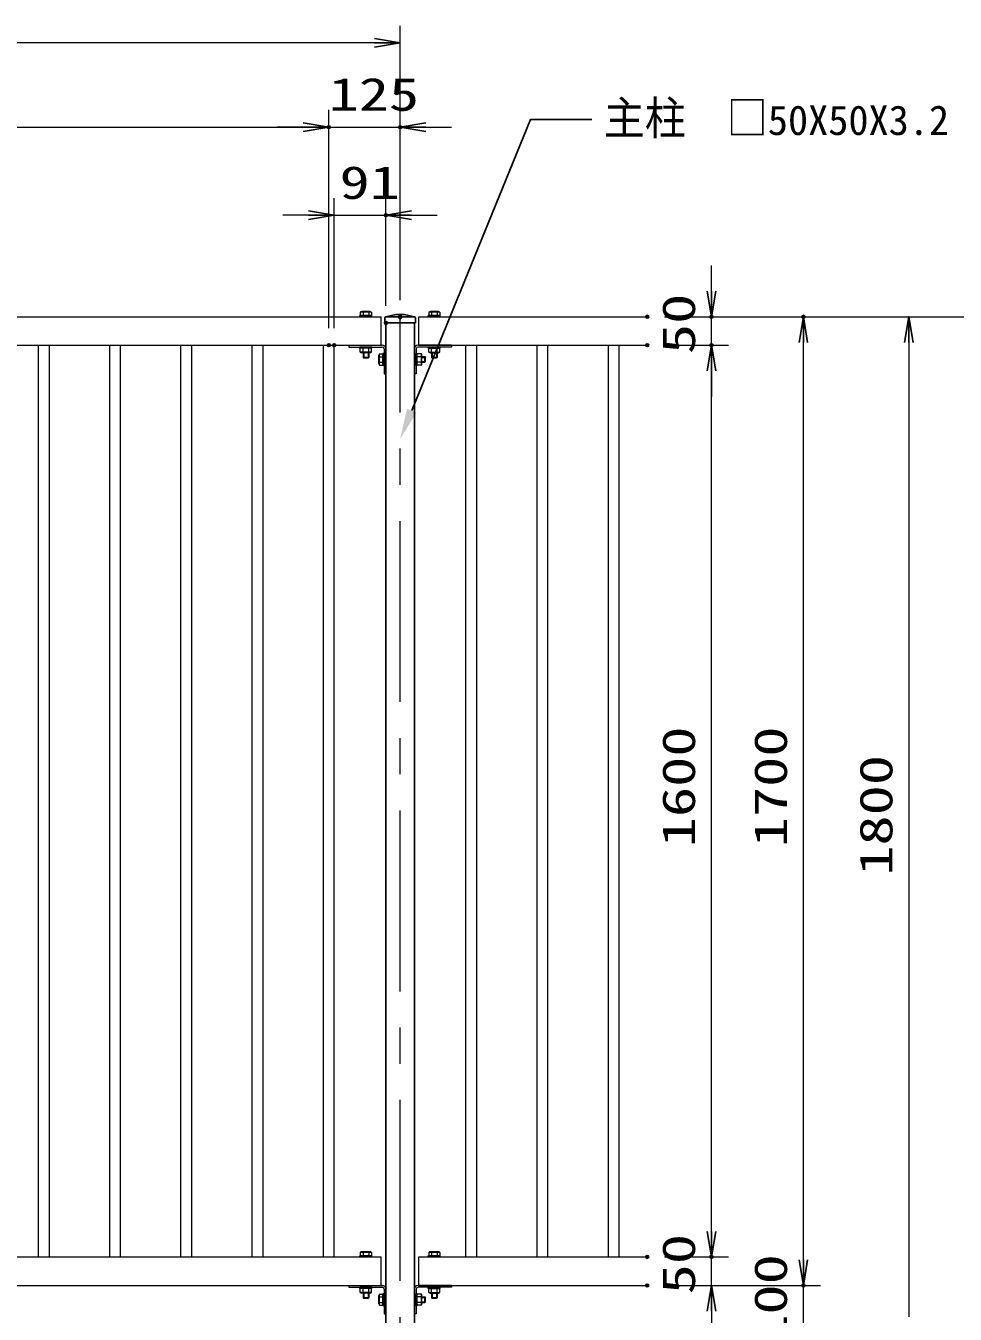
# Model space of a CAD drawing. Units: millimetres, scale not verified. Extents: x -4200 to 4200, y -2970 to 2970.
# Drawn here: x -1740 to -109, y -990 to 1271 of the extents above; entities that cross this region are included whole.
import ezdxf
from ezdxf.enums import TextEntityAlignment as Align

# ---------------------------------------------------------------- set-up
doc = ezdxf.new("R2010")
doc.units = ezdxf.units.MM
doc.header["$LTSCALE"] = 10
doc.header["$PDMODE"] = 32
doc.header["$PDSIZE"] = 5
doc.linetypes.add('USER2', pattern=[1.125, 0.75, -0.125, 0.125, -0.125])
doc.linetypes.add('USER3', pattern=[50.8, 31.75, -6.35, 6.35, -6.35])
for name, color, linetype, lineweight in [('0-1_D-STR-TXT', 7, 'Continuous', 25), ('0-2_D-STR2', 7, 'Continuous', 13), ('0-3_D-STR3', 3, 'Continuous', 13), ('0-4_D-STR1', 1, 'Continuous', 25), ('0-5_D-BMK', 2, 'USER2', 13), ('0-6_D-STR-DIM', 7, 'Continuous', 13), ('0-7_0', 7, 'Continuous', 25)]:
    doc.layers.add(name, color=color, linetype=linetype, lineweight=lineweight)
doc.layers.add('0-8_Defpoints', color=8, linetype='Continuous')
doc.styles.add('ＭＳ ゴシック', font='')
doc.styles.add('ＭＳ Ｐゴシック', font='')
doc.styles.get('ＭＳ ゴシック').set_extended_font_data('MS Gothic')
doc.styles.get('ＭＳ Ｐゴシック').set_extended_font_data('MS PGothic')

# ---------------------------------------------------------------- blocks, each defined once
blk = doc.blocks.new('DARROWS')
at = {"layer": '0-7_0'}
blk.add_line((0, 0), (-9.991, 0), dxfattribs=at)
blk.add_lwpolyline([(-10, -1.667), (0, 0), (-10, 1.667)], dxfattribs=at)
blk = doc.blocks.new('MLeader9')
at = {"layer": '0-1_D-STR-TXT'}
blk.add_lwpolyline([(-1062.83, 596.17), (-854.51, 1106.9), (-746.51, 1106.9)], dxfattribs=at)
blk.add_solid([(-1054.5, 592.77), (-1071.16, 599.56), (-1083.22, 546.16)], dxfattribs=at)
at = {"layer": '0-1_D-STR-TXT', "style": 'ＭＳ Ｐゴシック', "width": 0.9}
blk.add_text('主柱\u3000□', height=58.56, dxfattribs=at).set_placement((-725.67, 1062.99), align=Align.BOTTOM_LEFT)
at = {"layer": '0-1_D-STR-TXT', "style": 'ＭＳ ゴシック'}
blk.add_text('50X50X3.2', height=51.95, dxfattribs=at).set_placement((-437.95, 1064.26), align=Align.BOTTOM_LEFT)

msp = doc.modelspace()

# ---------------------------------------------------------------- linework, layer by layer
at = {"layer": '0-2_D-STR2'}
for p, q in [((-3050.22, 760.9), (-1116.22, 760.9)), ((-1116.22, 710.9), (-1116.22, 760.9)), ((-1050.22, 760.9), (-649.48, 760.9)), ((-1050.22, 710.9), (-1050.22, 760.9)), ((-3050.22, 710.9), (-1116.22, 710.9)), ((-1717.72, -889.1), (-1717.72, 710.9)), ((-1698.72, -889.1), (-1698.72, 710.9)), ((-1592.72, -889.1), (-1592.72, 710.9)), ((-1573.72, -889.1), (-1573.72, 710.9)), ((-1467.72, -889.1), (-1467.72, 710.9)), ((-1448.72, -889.1), (-1448.72, 710.9)), ((-1342.72, -889.1), (-1342.72, 710.9)), ((-1323.72, -889.1), (-1323.72, 710.9)), ((-1217.72, -889.1), (-1217.72, 710.9)), ((-1198.72, -889.1), (-1198.72, 710.9)), ((-1051.22, 710.9), (-649.48, 710.9)), ((-967.72, -889.1), (-967.72, 710.9)), ((-948.72, -889.1), (-948.72, 710.9)), ((-842.72, -889.1), (-842.72, 710.9)), ((-823.72, -889.1), (-823.72, 710.9)), ((-717.72, -889.1), (-717.72, 710.9)), ((-698.72, -889.1), (-698.72, 710.9)), ((-3050.22, -889.1), (-1116.22, -889.1)), ((-1116.22, -939.1), (-1116.22, -889.1)), ((-1050.22, -889.1), (-649.48, -889.1)), ((-1050.22, -939.1), (-1050.22, -889.1)), ((-3050.22, -939.1), (-1116.22, -939.1)), ((-1051.22, -939.1), (-649.48, -939.1))]:
    msp.add_line(p, q, dxfattribs=at)
at = {"layer": '0-3_D-STR3'}
for p, q in [((-1153.02, 769), (-1153.02, 762.9)), ((-1133.42, 769), (-1153.02, 769)), ((-1135.88, 769.9), (-1150.57, 769.9)), ((-1148.12, 769), (-1148.12, 762.9)), ((-1135.88, 769.9), (-1138.33, 769.9)), ((-1138.33, 769), (-1138.33, 762.9)), ((-1133.42, 769), (-1133.42, 762.9)), ((-1033.02, 769), (-1033.02, 762.9)), ((-1013.42, 769), (-1033.02, 769)), ((-1015.88, 769.9), (-1030.57, 769.9)), ((-1028.12, 769), (-1028.12, 762.9)), ((-1015.88, 769.9), (-1018.33, 769.9)), ((-1018.33, 769), (-1018.33, 762.9)), ((-1013.42, 769), (-1013.42, 762.9)), ((-1153.72, 760.9), (-1153.72, 762.9)), ((-1132.72, 762.9), (-1153.72, 762.9)), ((-1132.72, 760.9), (-1153.72, 760.9)), ((-1133.42, 762.9), (-1153.02, 762.9)), ((-1132.72, 760.9), (-1132.72, 762.9)), ((-1033.72, 760.9), (-1033.72, 762.9)), ((-1012.72, 762.9), (-1033.72, 762.9)), ((-1012.72, 760.9), (-1033.72, 760.9)), ((-1013.42, 762.9), (-1033.02, 762.9)), ((-1012.72, 760.9), (-1012.72, 762.9)), ((-1173.22, 710.9), (-1114.62, 710.9)), ((-1173.22, 710.9), (-1173.22, 707.7)), ((-1173.22, 707.7), (-1114.62, 707.7)), ((-1153.72, 705.7), (-1153.72, 707.7)), ((-1132.72, 707.7), (-1153.72, 707.7)), ((-1132.72, 705.7), (-1153.72, 705.7)), ((-1133.42, 705.7), (-1153.02, 705.7)), ((-1153.02, 698.59), (-1153.02, 705.7)), ((-1148.12, 698.59), (-1148.12, 705.7)), ((-1138.33, 698.59), (-1138.33, 705.7)), ((-1133.42, 698.59), (-1133.42, 705.7)), ((-1132.72, 705.7), (-1132.72, 707.7)), ((-1111.42, 704.5), (-1111.42, 660.9)), ((-1108.22, 704.5), (-1108.22, 660.9)), ((-1058.22, 704.5), (-1058.22, 660.9)), ((-1055.02, 704.5), (-1055.02, 660.9)), ((-993.22, 710.9), (-1051.82, 710.9)), ((-993.22, 707.7), (-1051.82, 707.7)), ((-1033.72, 705.7), (-1033.72, 707.7)), ((-1033.72, 707.7), (-1012.72, 707.7)), ((-1033.72, 705.7), (-1012.72, 705.7)), ((-1033.02, 705.7), (-1013.42, 705.7)), ((-1033.02, 698.59), (-1033.02, 705.7)), ((-1028.12, 698.59), (-1028.12, 705.7)), ((-1018.33, 698.59), (-1018.33, 705.7)), ((-1013.42, 698.59), (-1013.42, 705.7)), ((-1012.72, 705.7), (-1012.72, 707.7)), ((-993.22, 710.9), (-993.22, 707.7)), ((-1133.42, 698.59), (-1153.02, 698.59)), ((-1135.88, 697.7), (-1150.57, 697.7)), ((-1148.22, 697.7), (-1148.22, 689.4)), ((-1138.22, 689.4), (-1148.22, 689.4)), ((-1148.22, 689.4), (-1146.72, 687.9)), ((-1146.92, 697.7), (-1146.92, 688.1)), ((-1139.72, 687.9), (-1146.72, 687.9)), ((-1138.22, 689.4), (-1139.72, 687.9)), ((-1139.52, 697.7), (-1139.52, 688.1)), ((-1135.88, 697.7), (-1138.33, 697.7)), ((-1138.22, 697.7), (-1138.22, 689.4)), ((-1120.42, 678.55), (-1120.42, 693.24)), ((-1120.42, 678.55), (-1120.42, 681)), ((-1119.53, 695.7), (-1113.42, 695.7)), ((-1119.53, 676.1), (-1119.53, 695.7)), ((-1119.53, 690.79), (-1113.42, 690.79)), ((-1119.53, 681), (-1113.42, 681)), ((-1111.42, 696.4), (-1113.42, 696.4)), ((-1113.42, 675.4), (-1113.42, 696.4)), ((-1113.42, 676.1), (-1113.42, 695.7)), ((-1111.42, 675.4), (-1111.42, 696.4)), ((-1053.02, 696.4), (-1055.02, 696.4)), ((-1055.02, 675.4), (-1055.02, 696.4)), ((-1053.02, 675.4), (-1053.02, 696.4)), ((-1053.02, 676.1), (-1053.02, 695.7)), ((-1045.92, 695.7), (-1053.02, 695.7)), ((-1045.92, 690.79), (-1053.02, 690.79)), ((-1045.92, 681), (-1053.02, 681)), ((-1045.92, 676.1), (-1045.92, 695.7)), ((-1045.02, 678.55), (-1045.02, 693.24)), ((-1045.02, 690.9), (-1039.92, 690.9)), ((-1045.02, 689.6), (-1038.62, 689.6)), ((-1045.02, 682.2), (-1038.62, 682.2)), ((-1045.02, 678.55), (-1045.02, 681)), ((-1045.02, 680.9), (-1039.92, 680.9)), ((-1039.92, 680.9), (-1039.92, 690.9)), ((-1039.92, 690.9), (-1038.42, 689.4)), ((-1039.92, 680.9), (-1038.42, 682.4)), ((-1038.42, 682.4), (-1038.42, 689.4)), ((-1033.02, 698.59), (-1013.42, 698.59)), ((-1030.57, 697.7), (-1015.88, 697.7)), ((-1030.57, 697.7), (-1028.12, 697.7)), ((-1028.22, 697.7), (-1028.22, 689.4)), ((-1018.22, 689.4), (-1028.22, 689.4)), ((-1028.22, 689.4), (-1026.72, 687.9)), ((-1026.92, 697.7), (-1026.92, 688.1)), ((-1019.72, 687.9), (-1026.72, 687.9)), ((-1018.22, 689.4), (-1019.72, 687.9)), ((-1019.52, 697.7), (-1019.52, 688.1)), ((-1018.22, 697.7), (-1018.22, 689.4)), ((-1119.53, 676.1), (-1113.42, 676.1)), ((-1111.42, 675.4), (-1113.42, 675.4)), ((-1111.42, 660.9), (-1108.22, 660.9)), ((-1055.02, 660.9), (-1058.22, 660.9)), ((-1053.02, 675.4), (-1055.02, 675.4)), ((-1045.92, 676.1), (-1053.02, 676.1)), ((-1153.02, -881), (-1153.02, -887.1)), ((-1133.42, -881), (-1153.02, -881)), ((-1135.88, -880.1), (-1150.57, -880.1)), ((-1148.12, -881), (-1148.12, -887.1)), ((-1135.88, -880.1), (-1138.33, -880.1)), ((-1138.33, -881), (-1138.33, -887.1)), ((-1133.42, -881), (-1133.42, -887.1)), ((-1033.02, -881), (-1033.02, -887.1)), ((-1013.42, -881), (-1033.02, -881)), ((-1015.88, -880.1), (-1030.57, -880.1)), ((-1028.12, -881), (-1028.12, -887.1)), ((-1015.88, -880.1), (-1018.33, -880.1)), ((-1018.33, -881), (-1018.33, -887.1)), ((-1013.42, -881), (-1013.42, -887.1)), ((-1153.72, -889.1), (-1153.72, -887.1)), ((-1132.72, -887.1), (-1153.72, -887.1)), ((-1132.72, -889.1), (-1153.72, -889.1)), ((-1133.42, -887.1), (-1153.02, -887.1)), ((-1132.72, -889.1), (-1132.72, -887.1)), ((-1033.72, -889.1), (-1033.72, -887.1)), ((-1033.72, -887.1), (-1012.72, -887.1)), ((-1033.72, -889.1), (-1012.72, -889.1)), ((-1013.42, -887.1), (-1033.02, -887.1)), ((-1012.72, -889.1), (-1012.72, -887.1)), ((-1173.22, -939.1), (-1114.62, -939.1)), ((-1173.22, -939.1), (-1173.22, -942.3)), ((-1173.22, -942.3), (-1114.62, -942.3)), ((-1153.72, -944.3), (-1153.72, -942.3)), ((-1132.72, -942.3), (-1153.72, -942.3)), ((-1132.72, -944.3), (-1153.72, -944.3)), ((-1133.42, -944.3), (-1153.02, -944.3)), ((-1153.02, -951.41), (-1153.02, -944.3)), ((-1148.12, -951.41), (-1148.12, -944.3)), ((-1138.33, -951.41), (-1138.33, -944.3)), ((-1133.42, -951.41), (-1133.42, -944.3)), ((-1132.72, -944.3), (-1132.72, -942.3)), ((-1111.42, -945.5), (-1111.42, -989.1)), ((-1108.22, -945.5), (-1108.22, -989.1)), ((-1058.22, -945.5), (-1058.22, -989.1)), ((-1055.02, -945.5), (-1055.02, -989.1)), ((-993.22, -939.1), (-1051.82, -939.1)), ((-993.22, -942.3), (-1051.82, -942.3)), ((-1033.72, -944.3), (-1033.72, -942.3)), ((-1033.72, -942.3), (-1012.72, -942.3)), ((-1033.72, -944.3), (-1012.72, -944.3)), ((-1033.02, -944.3), (-1013.42, -944.3)), ((-1033.02, -951.41), (-1033.02, -944.3)), ((-1028.12, -951.41), (-1028.12, -944.3)), ((-1018.33, -951.41), (-1018.33, -944.3)), ((-1013.42, -951.41), (-1013.42, -944.3)), ((-1012.72, -944.3), (-1012.72, -942.3)), ((-993.22, -939.1), (-993.22, -942.3)), ((-1133.42, -951.41), (-1153.02, -951.41)), ((-1135.88, -952.3), (-1150.57, -952.3)), ((-1148.22, -952.3), (-1148.22, -960.6)), ((-1138.22, -960.6), (-1148.22, -960.6)), ((-1148.22, -960.6), (-1146.72, -962.1)), ((-1146.92, -952.3), (-1146.92, -961.9)), ((-1139.72, -962.1), (-1146.72, -962.1)), ((-1138.22, -960.6), (-1139.72, -962.1)), ((-1139.52, -952.3), (-1139.52, -961.9)), ((-1135.88, -952.3), (-1138.33, -952.3)), ((-1138.22, -952.3), (-1138.22, -960.6)), ((-1120.42, -971.45), (-1120.42, -956.76)), ((-1120.42, -971.45), (-1120.42, -969)), ((-1119.53, -954.3), (-1113.42, -954.3)), ((-1119.53, -973.9), (-1119.53, -954.3)), ((-1119.53, -959.21), (-1113.42, -959.21)), ((-1119.53, -969), (-1113.42, -969)), ((-1111.42, -953.6), (-1113.42, -953.6)), ((-1113.42, -974.6), (-1113.42, -953.6)), ((-1113.42, -973.9), (-1113.42, -954.3)), ((-1111.42, -974.6), (-1111.42, -953.6)), ((-1053.02, -953.6), (-1055.02, -953.6)), ((-1055.02, -974.6), (-1055.02, -953.6)), ((-1053.02, -974.6), (-1053.02, -953.6)), ((-1053.02, -973.9), (-1053.02, -954.3)), ((-1045.92, -954.3), (-1053.02, -954.3)), ((-1045.92, -959.21), (-1053.02, -959.21)), ((-1045.92, -969), (-1053.02, -969)), ((-1045.92, -973.9), (-1045.92, -954.3)), ((-1045.02, -971.45), (-1045.02, -956.76)), ((-1045.02, -959.1), (-1039.92, -959.1)), ((-1045.02, -960.4), (-1038.62, -960.4)), ((-1045.02, -967.8), (-1038.62, -967.8)), ((-1045.02, -971.45), (-1045.02, -969)), ((-1045.02, -969.1), (-1039.92, -969.1)), ((-1039.92, -969.1), (-1039.92, -959.1)), ((-1039.92, -959.1), (-1038.42, -960.6)), ((-1039.92, -969.1), (-1038.42, -967.6)), ((-1038.42, -967.6), (-1038.42, -960.6)), ((-1033.02, -951.41), (-1013.42, -951.41)), ((-1030.57, -952.3), (-1015.88, -952.3)), ((-1030.57, -952.3), (-1028.12, -952.3)), ((-1028.22, -952.3), (-1028.22, -960.6)), ((-1018.22, -960.6), (-1028.22, -960.6)), ((-1028.22, -960.6), (-1026.72, -962.1)), ((-1026.92, -952.3), (-1026.92, -961.9)), ((-1019.72, -962.1), (-1026.72, -962.1)), ((-1018.22, -960.6), (-1019.72, -962.1)), ((-1019.52, -952.3), (-1019.52, -961.9)), ((-1018.22, -952.3), (-1018.22, -960.6)), ((-1119.53, -973.9), (-1113.42, -973.9)), ((-1111.42, -974.6), (-1113.42, -974.6)), ((-1111.42, -989.1), (-1108.22, -989.1)), ((-1055.02, -989.1), (-1058.22, -989.1)), ((-1053.02, -974.6), (-1055.02, -974.6)), ((-1045.92, -973.9), (-1053.02, -973.9))]:
    msp.add_line(p, q, dxfattribs=at)
for centre, radius, start, end in [((-1150.57, 766.08), 3.81, 49.92558, 130.07442), ((-1143.22, 756.07), 13.82, 69.26918, 110.73082), ((-1135.88, 766.08), 3.81, 49.92558, 130.07442), ((-1030.57, 766.08), 3.81, 49.92558, 130.07442), ((-1023.22, 756.07), 13.82, 69.26918, 110.73082), ((-1015.88, 766.08), 3.81, 49.92558, 130.07442), ((-1114.62, 704.5), 6.4, 0, 90), ((-1114.62, 704.5), 3.2, 0, 90), ((-1051.82, 704.5), 6.4, 90, 180), ((-1051.82, 704.5), 3.2, 90, 180), ((-1150.57, 701.51), 3.81, 229.92558, 310.07442), ((-1143.22, 711.52), 13.82, 249.26918, 290.73082), ((-1135.88, 701.51), 3.81, 229.92558, 310.07442), ((-1116.61, 693.24), 3.81, 139.92558, 220.07442), ((-1106.6, 685.9), 13.82, 159.26918, 200.73082), ((-1116.61, 678.55), 3.81, 139.92558, 220.07442), ((-1048.84, 693.24), 3.81, 319.92558, 40.07442), ((-1058.85, 685.9), 13.82, 339.26918, 20.73082), ((-1048.84, 678.55), 3.81, 319.92558, 40.07442), ((-1030.57, 701.51), 3.81, 229.92558, 310.07442), ((-1023.22, 711.52), 13.82, 249.26918, 290.73082), ((-1015.88, 701.51), 3.81, 229.92558, 310.07442), ((-1150.57, -883.92), 3.81, 49.92558, 130.07442), ((-1143.22, -893.93), 13.82, 69.26918, 110.73082), ((-1135.88, -883.92), 3.81, 49.92558, 130.07442), ((-1030.57, -883.92), 3.81, 49.92558, 130.07442), ((-1023.22, -893.93), 13.82, 69.26918, 110.73082), ((-1015.88, -883.92), 3.81, 49.92558, 130.07442), ((-1114.62, -945.5), 6.4, 0, 90), ((-1114.62, -945.5), 3.2, 0, 90), ((-1051.82, -945.5), 6.4, 90, 180), ((-1051.82, -945.5), 3.2, 90, 180), ((-1150.57, -948.49), 3.81, 229.92558, 310.07442), ((-1143.22, -938.48), 13.82, 249.26918, 290.73082), ((-1135.88, -948.49), 3.81, 229.92558, 310.07442), ((-1116.61, -956.76), 3.81, 139.92558, 220.07442), ((-1106.6, -964.1), 13.82, 159.26918, 200.73082), ((-1116.61, -971.45), 3.81, 139.92558, 220.07442), ((-1048.84, -956.76), 3.81, 319.92558, 40.07442), ((-1058.85, -964.1), 13.82, 339.26918, 20.73082), ((-1048.84, -971.45), 3.81, 319.92558, 40.07442), ((-1030.57, -948.49), 3.81, 229.92558, 310.07442), ((-1023.22, -938.48), 13.82, 249.26918, 290.73082), ((-1015.88, -948.49), 3.81, 229.92558, 310.07442)]:
    msp.add_arc(centre, radius, start, end, dxfattribs=at)
at = {"layer": '0-4_D-STR1'}
for p, q in [((-1110.07, 758.89), (-1110.22, 749.9)), ((-1110.22, 749.9), (-1056.22, 749.9)), ((-1090.72, 764.9), (-1108.52, 760.81)), ((-1108.22, 760.9), (-1058.22, 760.9)), ((-1108.22, 760.9), (-1058.22, 760.9)), ((-1108.22, -1439.1), (-1108.22, 749.9)), ((-1090.72, 764.9), (-1075.72, 764.9)), ((-1075.72, 764.9), (-1057.93, 760.81)), ((-1058.22, -1439.1), (-1058.22, 749.9)), ((-1056.38, 758.89), (-1056.22, 749.9))]:
    msp.add_line(p, q, dxfattribs=at)
for centre, start, end in [((-1108.07, 758.86), 102.93782, 179), ((-1058.38, 758.86), 1, 77.06218)]:
    msp.add_arc(centre, 2, start, end, dxfattribs=at)
at = {"layer": '0-5_D-BMK', "linetype": 'USER3'}
msp.add_line((-1083.22, -1439.1), (-1083.22, 765.9), dxfattribs=at)
at = {"layer": '0-6_D-STR-DIM'}
for p, q in [((-1083.22, 790.9), (-1083.22, 1271.49)), ((-1128.22, 1241.49), (-3038.22, 1241.49)), ((-1208.22, 740.9), (-1208.22, 1123.68)), ((-1208.22, 740.9), (-1208.22, 1123.68)), ((-1083.22, 789.9), (-1083.22, 1123.68)), ((-2913.22, 1093.68), (-1253.22, 1093.68)), ((-1253.22, 1093.68), (-1298.22, 1093.68)), ((-1208.22, 1093.68), (-1083.22, 1093.68)), ((-1038.22, 1093.68), (-993.22, 1093.68)), ((-1198.72, 740.9), (-1198.72, 968.96)), ((-1108.22, 779.9), (-1108.22, 968.96)), ((-1243.72, 938.96), (-1288.72, 938.96)), ((-1198.72, 938.96), (-1108.22, 938.96)), ((-1063.22, 938.96), (-1018.22, 938.96)), ((-536.98, 805.9), (-536.98, 850.9)), ((-619.48, 760.9), (-345.6, 760.9)), ((-619.48, 760.9), (-160.68, 760.9)), ((-619.48, 760.9), (44.41, 760.9)), ((-619.48, 760.9), (-506.98, 760.9)), ((-536.98, 710.9), (-536.98, 760.9)), ((-619.48, 710.9), (-506.98, 710.9)), ((-619.48, 710.9), (-506.98, 710.9)), ((-375.6, -894.1), (-375.6, 715.9)), ((-190.68, 715.9), (-190.68, -994.1)), ((-536.98, -844.1), (-536.98, 665.9)), ((-536.98, 665.9), (-536.98, 620.9)), ((-536.98, -844.1), (-536.98, -799.1)), ((-375.6, -894.1), (-375.6, -849.1)), ((-619.48, -889.1), (-506.98, -889.1)), ((-619.48, -889.1), (-506.98, -889.1)), ((-536.98, -939.1), (-536.98, -889.1)), ((-619.48, -939.1), (-345.6, -939.1)), ((-619.48, -939.1), (-345.6, -939.1)), ((-619.48, -939.1), (-506.98, -939.1)), ((-375.6, -1039.1), (-375.6, -939.1)), ((-536.98, -984.1), (-536.98, -1029.1))]:
    msp.add_line(p, q, dxfattribs=at)
at = {"layer": '0-8_Defpoints'}
for p in [(-1208.22, 1093.68), (-1083.22, 1093.68), (-1108.22, 938.96), (-1108.22, 749.9), (-1083.22, 760.9), (-1083.22, 759.9), (-649.48, 760.9), (-649.48, 760.9), (-536.98, 760.9), (-375.6, 760.9), (-1208.22, 710.9), (-1198.72, 710.9), (-649.48, 710.9), (-649.48, 710.9), (-536.98, 710.9), (-649.48, -889.1), (-536.98, -889.1), (-649.48, -939.1), (-375.6, -939.1)]:
    msp.add_point(p, dxfattribs=at)

# ---------------------------------------------------------------- block references
at = {"layer": '0-1_D-STR-TXT'}
msp.add_blockref('MLeader9', (0, 0), dxfattribs=at)
at = {"layer": '0-6_D-STR-DIM', "xscale": 4.5, "yscale": 4.5}
for p in [(-1083.22, 1241.49), (-1208.22, 1093.68), (-1208.22, 1093.68), (-1198.72, 938.96)]:
    msp.add_blockref('DARROWS', p, dxfattribs=at)
for p, rotation in [((-1083.22, 1093.68), 180), ((-1108.22, 938.96), 180), ((-536.98, 760.9), 270), ((-375.6, 760.9), 90), ((-190.68, 760.9), 90), ((-536.98, 710.9), 90), ((-536.98, 710.9), 90), ((-536.98, -889.1), 270), ((-536.98, -889.1), 270), ((-375.6, -939.1), 270), ((-375.6, -939.1), 270), ((-536.98, -939.1), 90)]:
    msp.add_blockref('DARROWS', p, dxfattribs=dict(at, rotation=rotation))

# ---------------------------------------------------------------- texts
at = {"layer": '0-6_D-STR-DIM', "style": 'ＭＳ ゴシック', "width": 1.35}
for s, p in [('125', (-1208.72, 1105.07)), ('91', (-1189.47, 950.35))]:
    msp.add_text(s, height=57.7, dxfattribs=at).set_placement(p, align=Align.BOTTOM_LEFT)
for s, p in [('50', (-548.38, 695.4)), ('1600', (-548.38, -170.1)), ('1700', (-387, -170.1)), ('1800', (-202.08, -220.1)), ('50', (-548.38, -954.6)), ('100', (-387, -1043.1))]:
    msp.add_text(s, height=57.7, rotation=90, dxfattribs=at).set_placement(p, align=Align.BOTTOM_LEFT)

doc.saveas('drawing.dxf')
